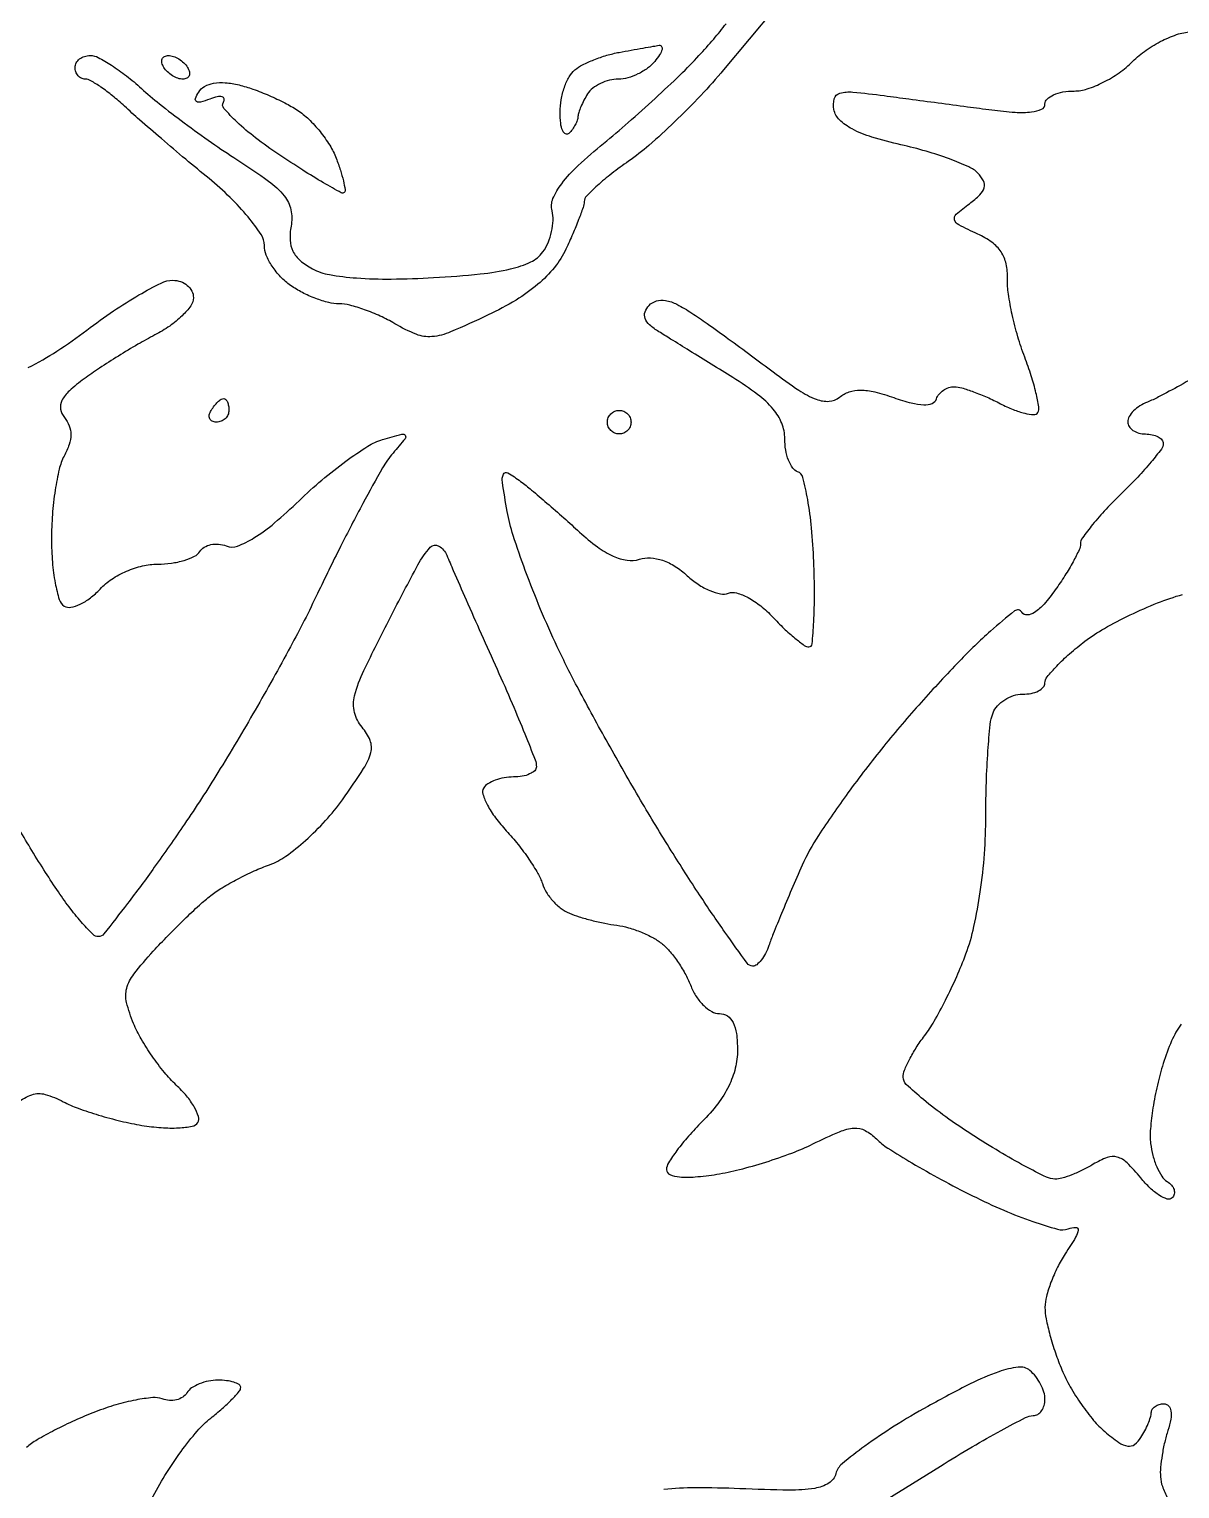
# Model space of a CAD drawing. Extents: x 0 to 102, y 0 to 135.
# Drawn here: x 36.9 to 45.13, y 17.16 to 27.6 of the extents above; entities that cross this region are included whole.
import ezdxf

# ---------------------------------------------------------------- set-up
doc = ezdxf.new("R2010")
doc.units = 0
doc.header["$MEASUREMENT"] = 0

msp = doc.modelspace()

# ---------------------------------------------------------------- linework, layer by layer
for points in [[(42.229003, 27.746229), (41.862652, 27.308656, -0.015134), (41.699398, 27.12524, -0.011832), (41.511667, 26.935938, -0.012004), (41.328366, 26.76793, -0.028427), (41.182261, 26.654292, 0.013965), (41.061732, 26.566018, 0.019525), (40.959527, 26.480087, 0.016243), (40.881726, 26.404549, 0.182744), (40.865011, 26.365686, -0.071372), (40.856994, 26.323358, -0.009164), (40.825405, 26.236282, -0.010559), (40.783596, 26.133832, -0.008623), (40.734691, 26.026009, -0.059532), (40.651855, 25.894465, -0.04668), (40.533882, 25.773821, -0.040037), (40.377474, 25.661387, -0.024999), (40.17861, 25.554484, -0.010002), (39.909478, 25.433244, -0.077785), (39.776381, 25.399543, -0.120074), (39.664237, 25.416064, -0.037091), (39.510116, 25.492311, 0.025413), (39.406781, 25.54647, 0.022595), (39.294402, 25.592238, 0.023235), (39.189479, 25.624133, 0.062243), (39.112121, 25.6338, -0.062341), (39.038021, 25.643075, -0.028552), (38.944967, 25.672486, -0.027733), (38.849241, 25.715082, -0.034236), (38.765624, 25.765497, -0.049432), (38.693692, 25.827299, -0.045154), (38.632832, 25.903808, -0.048064), (38.591137, 25.9828, -0.097714), (38.5776, 26.051406, 0.147006), (38.553738, 26.130814, 0.026811), (38.461324, 26.255597, 0.026806), (38.333317, 26.394484, 0.021519), (38.181768, 26.529973, -0.00293), (38.014917, 26.668337, -0.002513), (37.840899, 26.81587, -0.002531), (37.684196, 26.951466, -0.007259), (37.577214, 27.047764, 0.015921), (37.492004, 27.121833, 0.0202), (37.408582, 27.184378, 0.018636), (37.336038, 27.230435, 0.132876), (37.296246, 27.2412, -0.116351), (37.268689, 27.247701, -0.100505), (37.245222, 27.266051, -0.093107), (37.22947, 27.293492, -0.084057), (37.224, 27.3258, -0.126877), (37.232321, 27.358064, -0.100763), (37.255738, 27.385549, -0.0897), (37.290768, 27.404025, -0.076762), (37.332046, 27.4104, -0.121071), (37.38944, 27.396296, -0.02248), (37.484066, 27.341247, -0.022926), (37.591235, 27.265112, -0.019156), (37.697837, 27.174986, 0.01754), (37.826463, 27.065527, 0.007568), (38.004994, 26.928433, 0.007478), (38.199586, 26.788107, 0.009824), (38.381539, 26.666236, -0.013612), (38.60741, 26.512458, -0.06589), (38.720019, 26.406166, -0.118808), (38.767505, 26.306888, -0.099962), (38.768718, 26.190039, 0.058148), (38.761395, 26.089516, 0.105196), (38.781965, 26.009978, 0.102095), (38.833711, 25.944147, 0.052482), (38.920878, 25.884989, 0.079999), (39.043102, 25.842887, 0.024877), (39.236467, 25.819113, 0.020951), (39.484992, 25.811481, 0.011657), (39.787897, 25.821939, 0.010039), (40.121552, 25.847984, 0.033096), (40.339165, 25.884029, 0.052187), (40.483005, 25.934038, 0.125794), (40.569339, 26.00517, 0.058543), (40.606765, 26.07139, 0.044179), (40.632213, 26.151062, 0.04513), (40.642775, 26.231431, 0.074197), (40.635421, 26.299481, -0.166384), (40.641872, 26.386537, -0.062242), (40.704414, 26.49376, -0.0422), (40.821911, 26.623294, -0.01655), (41.003919, 26.781846, 0.008882), (41.180108, 26.93064, 0.006305), (41.372562, 27.10345, 0.006366), (41.55217, 27.273141, 0.013417), (41.686246, 27.410247, 0.009856), (41.791448, 27.528353, 0.013832), (41.880263, 27.638114, 0.010063)], [(45.305982, 25.151505, -0.00514), (45.12697, 25.050454, -0.00463), (44.973721, 24.967853, -0.029682), (44.893481, 24.931465, 0.050496), (44.8399, 24.904428, 0.055176), (44.794549, 24.867869, 0.062308), (44.763597, 24.827793, 0.134091), (44.7534, 24.790455, 0.143927), (44.763181, 24.757181, 0.099493), (44.790677, 24.728831, 0.083896), (44.831792, 24.709728, 0.066987), (44.8803, 24.7032, -0.051619), (44.928855, 24.698174, -0.071534), (44.969923, 24.683224, -0.091558), (44.997524, 24.661151, -0.180327), (45.0072, 24.635196, -0.163559), (44.993835, 24.595431, -0.011674), (44.920221, 24.502864, -0.01545), (44.824528, 24.395089, -0.011009), (44.7111, 24.2802, 0.012304), (44.597683, 24.164726, 0.016921), (44.501979, 24.05516, 0.013626), (44.429232, 23.960819, 0.158719), (44.415, 23.917114, -0.11111), (44.405223, 23.873661, -0.01461), (44.36197, 23.788899, -0.016378), (44.3036, 23.690141, -0.013054), (44.234474, 23.587493, -0.024434), (44.154789, 23.486423, -0.066356), (44.086469, 23.426285, -0.133594), (44.033352, 23.408468, -0.275483), (43.995848, 23.427973, 0.446878), (43.943754, 23.437276, 0.016511), (43.771805, 23.293379, 0.018909), (43.54997, 23.079282, 0.008555), (43.275104, 22.78318, 0.012868), (43.007629, 22.469068, 0.01222), (42.751878, 22.136254, 0.012265), (42.540267, 21.831047, 0.041547), (42.424434, 21.618341, 0.002688), (42.348772, 21.444374, 0.002901), (42.276911, 21.27396, 0.002737), (42.216914, 21.127077, 0.013927), (42.18626, 21.04425, -0.03769), (42.162199, 20.987647, -0.047815), (42.131423, 20.939933, -0.055707), (42.098909, 20.907046, -0.174831), (42.070005, 20.897029, -0.236921), (42.030921, 20.917267, -0.00332), (41.871777, 21.13967, -0.008426), (41.690533, 21.405961, -0.005348), (41.488016, 21.721879, -0.007143), (41.268594, 22.083755, -0.005273), (41.035732, 22.490228, -0.00533), (40.823759, 22.879134, -0.011882), (40.672762, 23.1804, -0.011182), (40.553846, 23.447771, -0.010431), (40.444077, 23.726419, -0.010468), (40.35694, 23.977965, -0.034536), (40.314654, 24.148187, -0.005473), (40.27991, 24.358789, -0.143862), (40.287439, 24.414975, -0.447706), (40.319521, 24.42525, -0.029136), (40.410808, 24.3641, -0.011677), (40.488288, 24.302487, -0.003927), (40.59848, 24.209103, -0.003904), (40.7188, 24.103854, -0.004462), (40.832182, 24.001274, 0.026501), (40.959884, 23.895587, 0.05304), (41.072634, 23.829164, 0.070333), (41.172225, 23.799881, 0.113702), (41.259869, 23.806987, -0.092343), (41.339178, 23.816805, -0.06757), (41.426391, 23.799496, -0.059557), (41.515992, 23.756231, -0.045334), (41.602213, 23.689395, 0.041133), (41.679971, 23.628068, 0.04646), (41.763728, 23.583099, 0.05211), (41.841022, 23.559548, 0.140421), (41.897687, 23.564513, -0.166121), (41.955504, 23.566663, -0.0507), (42.03749, 23.532638, -0.044519), (42.127695, 23.473064, -0.036005), (42.213058, 23.394393, 0.013499), (42.294332, 23.312431, 0.018328), (42.372256, 23.243261, 0.015414), (42.439632, 23.191134, 0.158215), (42.472703, 23.1804, 0.387682), (42.495273, 23.200995, 0.008694), (42.507058, 23.359877, 0.014976), (42.512326, 23.557114, 0.008986), (42.507354, 23.791384, 0.013412), (42.491517, 24.030929, 0.021384), (42.463775, 24.234258, 0.017705), (42.429461, 24.392325, 0.255308), (42.391697, 24.432934, -0.16232), (42.356507, 24.459331, -0.059078), (42.326936, 24.515126, -0.050793), (42.306769, 24.58861, -0.04161), (42.3, 24.669813, 0.09612), (42.278662, 24.779784, 0.080603), (42.217063, 24.881584, 0.056491), (42.105507, 24.986117, 0.021175), (41.928067, 25.106913, 0.000055), (41.774171, 25.202384, 0.000054), (41.619325, 25.298397, 0.000053), (41.483527, 25.382558, 0.000205), (41.399317, 25.434688, -0.042159), (41.33311, 25.483793, -0.123368), (41.301124, 25.53026, -0.174805), (41.300608, 25.576074, -0.106664), (41.329079, 25.622787, -0.132412), (41.381913, 25.655006, -0.115836), (41.446679, 25.658485, -0.075321), (41.528688, 25.630639, -0.027318), (41.634863, 25.568099, -0.007192), (41.74377, 25.49338, -0.002611), (41.896144, 25.384386, -0.002588), (42.06168, 25.263356, -0.003084), (42.216514, 25.147432, 0.014618), (42.400795, 25.015983, 0.056424), (42.525413, 24.951479, 0.104602), (42.617292, 24.936985, 0.161569), (42.691513, 24.965974, -0.093944), (42.759902, 25.003815, -0.081458), (42.840982, 25.016524, -0.058755), (42.943654, 25.003681, -0.023407), (43.079895, 24.963229, 0.020077), (43.20465, 24.925283, 0.056554), (43.29477, 24.912386, 0.098311), (43.354146, 24.922385, 0.225251), (43.384812, 24.954337, -0.093037), (43.403328, 24.98765, -0.07052), (43.434349, 25.015813, -0.069077), (43.472697, 25.034737, -0.081621), (43.5126, 25.041079, -0.07035), (43.565253, 25.03335, -0.016421), (43.650227, 25.005279, -0.016616), (43.746756, 24.966149, -0.01562), (43.842517, 24.919939, 0.024551), (43.933709, 24.877925, 0.038012), (44.016328, 24.851764, 0.043705), (44.08111, 24.842415, 0.274925), (44.109526, 24.857232, 0.182058), (44.117234, 24.896591, 0.016138), (44.096885, 24.997472, 0.01943), (44.063074, 25.119562, 0.013902), (44.016235, 25.253322, -0.020108), (43.967242, 25.399005, -0.01681), (43.926777, 25.55709, -0.017139), (43.89958, 25.704292, -0.0437), (43.89296, 25.812537, 0.059577), (43.882941, 25.920245, 0.09384), (43.846979, 26.005567, 0.089537), (43.780844, 26.074508, 0.050053), (43.680093, 26.133209, -0.011468), (43.544044, 26.199005, -0.211011), (43.514531, 26.235392, -0.287587), (43.526499, 26.274849, -0.020073), (43.62096, 26.350626, 0.033671), (43.695418, 26.413759, 0.133941), (43.725628, 26.464857, 0.186135), (43.720655, 26.514195, 0.077553), (43.680953, 26.569422, 0.093418), (43.615732, 26.614658, 0.016849), (43.478357, 26.670552, 0.017647), (43.310769, 26.725612, 0.015163), (43.131053, 26.771849, -0.018186), (42.923549, 26.826575, -0.04755), (42.781037, 26.885032, -0.071787), (42.691681, 26.949857, -0.153476), (42.651584, 27.024084, -0.113516), (42.654307, 27.101059, -0.26595), (42.693459, 27.140534, -0.091248), (42.787648, 27.14881, -0.009318), (43.011134, 27.123452, -0.000084), (43.187517, 27.100072, -0.00005), (43.39746, 27.072186, -0.00005), (43.606646, 27.044358, -0.000087), (43.7805, 27.021181, 0.015914), (43.947805, 27.004247, 0.044957), (44.065124, 27.006688, 0.077642), (44.137075, 27.026263, 0.295745), (44.1612, 27.063481, -0.208288), (44.176703, 27.099082, -0.082144), (44.222199, 27.129246, -0.062591), (44.289358, 27.149766, -0.042904), (44.368855, 27.1566, 0.079024), (44.4636, 27.171668, 0.037986), (44.577639, 27.218728, 0.036442), (44.691759, 27.28716, 0.043123), (44.788009, 27.3681, -0.044556), (44.884823, 27.449042, -0.03683), (45.000639, 27.517472, -0.038267), (45.117127, 27.564478, -0.076912), (45.214855, 27.5796, 0.047954)], [(36.888065, 25.178045, 0.026516), (37.093896, 25.296058, 0.019617), (37.3086, 25.447028, -0.014079), (37.497604, 25.583079, -0.017586), (37.680708, 25.698026, -0.015957), (37.838551, 25.78293, -0.115291), (37.92195, 25.802636, -0.082912), (37.978492, 25.793338, -0.092824), (38.02651, 25.766254, -0.100873), (38.058617, 25.725818, -0.118044), (38.07, 25.678273, -0.156836), (38.051465, 25.620637, -0.044521), (37.989233, 25.548418, -0.040162), (37.900285, 25.474965, -0.0332), (37.79505, 25.411365, 0.011811), (37.672998, 25.344551, 0.007363), (37.533044, 25.260808, 0.007387), (37.397421, 25.174125, 0.013287), (37.289213, 25.098487, 0.024836), (37.182576, 25.011138, 0.090617), (37.12958, 24.942015, 0.159244), (37.119864, 24.880851, 0.134404), (37.147034, 24.820902, -0.080683), (37.181435, 24.762417, -0.09455), (37.193077, 24.699214, -0.079849), (37.181149, 24.627915, -0.041596), (37.145271, 24.54497, 0.065999), (37.110339, 24.45205, 0.019075), (37.081376, 24.301157, 0.018827), (37.061453, 24.126916, 0.019051), (37.0548, 23.952355, 0.019997), (37.061454, 23.78603, 0.026906), (37.081555, 23.636674, 0.026182), (37.110419, 23.518684, 0.183247), (37.145879, 23.472495, 0.18598), (37.192717, 23.463691, 0.0653), (37.258972, 23.485086, 0.053847), (37.332729, 23.530344, 0.040727), (37.402975, 23.594403, -0.059348), (37.485857, 23.664528, -0.043782), (37.591655, 23.721797, -0.043718), (37.706019, 23.759856, -0.058536), (37.814503, 23.7726, 0.03392), (37.912577, 23.779261, 0.038945), (38.004301, 23.799145, 0.042608), (38.07771, 23.828168, 0.13979), (38.115865, 23.862967, -0.122632), (38.147274, 23.893618, -0.081438), (38.194498, 23.911751, -0.073493), (38.24995, 23.914936, -0.069375), (38.305126, 23.90214, 0.183782), (38.385915, 23.901906, 0.049026), (38.503314, 23.959863, 0.036665), (38.649646, 24.066523, 0.016644), (38.825319, 24.225783, -0.017044), (38.98892, 24.37386, -0.017574), (39.160611, 24.508881, -0.017588), (39.317157, 24.615082, -0.068466), (39.4236, 24.663153, -0.005616), (39.560545, 24.701976, -0.304513), (39.584866, 24.69375, -0.347924), (39.584476, 24.669682, -0.006486), (39.497684, 24.566393, 0.049056), (39.423251, 24.460745, 0.005624), (39.282408, 24.205657, 0.006742), (39.121966, 23.897289, 0.005446), (38.957796, 23.562044, -0.012545), (38.764097, 23.180314, -0.007168), (38.512167, 22.728859, -0.007155), (38.245538, 22.281664, -0.011781), (38.005934, 21.912344, -0.005361), (37.790466, 21.60392, -0.008417), (37.598061, 21.344064, -0.003369), (37.42962, 21.127442, -0.229701), (37.388913, 21.1077, -0.197809), (37.352003, 21.122897, -0.015563), (37.277442, 21.201578, -0.019293), (37.19241, 21.304854, -0.013502), (37.104407, 21.427285, -0.007014), (37.012242, 21.567284, -0.005263), (36.914598, 21.723845, -0.005322), (36.82581, 21.873155, -0.012148)], [(36.812569, 19.918969, -0.095841), (36.914783, 19.977093, -0.152628), (37.009391, 19.979273, -0.050925), (37.1394, 19.927097, 0.033538), (37.24504, 19.880382, 0.014292), (37.391839, 19.831616, 0.014066), (37.551939, 19.788337, 0.017945), (37.701768, 19.757966, 0.022248), (37.840002, 19.74135, 0.031412), (37.964003, 19.739821, 0.032396), (38.061366, 19.751091, 0.212413), (38.101011, 19.778133, 0.220953), (38.106123, 19.821015, 0.051117), (38.075811, 19.889182, 0.04343), (38.021149, 19.967833, 0.03062), (37.947295, 20.046259, -0.032308), (37.862369, 20.137054, -0.019984), (37.774211, 20.253634, -0.020018), (37.696034, 20.376285, -0.033696), (37.641859, 20.485611, -0.036921), (37.592083, 20.636375, -0.128536), (37.59316, 20.738078, -0.100576), (37.64452, 20.840011, -0.017955), (37.783107, 21.003509, -0.008472), (37.888933, 21.115755, -0.007134), (38.004666, 21.231076, -0.007209), (38.113334, 21.333317, -0.019735), (38.19388, 21.401304, -0.029976), (38.275633, 21.457432, -0.014607), (38.385986, 21.519523, -0.014432), (38.504931, 21.577631, -0.020225), (38.614498, 21.622046, 0.06909), (38.730768, 21.682968, 0.027017), (38.872603, 21.796408, 0.026119), (39.01497, 21.937492, 0.029456), (39.135855, 22.087346, 0.010293), (39.287453, 22.309257, 0.078756), (39.338956, 22.424108, 0.16239), (39.333903, 22.511727, 0.084972), (39.276243, 22.60596, -0.122877), (39.222123, 22.711424, -0.120786), (39.223413, 22.830672, -0.049638), (39.289646, 23.011883, -0.00616), (39.477006, 23.388212, -0.004385), (39.675615, 23.766904, -0.06119), (39.764225, 23.892607, -0.357476), (39.825684, 23.901764, -0.161723), (39.882583, 23.835752, 0.00526), (39.929151, 23.72599, 0.000894), (40.020492, 23.517856, 0.000976), (40.128709, 23.273757, 0.000869), (40.242133, 23.020436, -0.004047), (40.3499, 22.77559, -0.005862), (40.440778, 22.557491, -0.00317), (40.514086, 22.372201, -0.092866), (40.5234, 22.322486, -0.210354), (40.511166, 22.294692, -0.081367), (40.475164, 22.271151, -0.061953), (40.422059, 22.255132, -0.042332), (40.359193, 22.2498, 0.043791), (40.292768, 22.243971, 0.044849), (40.228924, 22.226666, 0.048963), (40.176647, 22.201273, 0.117334), (40.146314, 22.171047, 0.22069), (40.140932, 22.126097, 0.042775), (40.173677, 22.048811, 0.038232), (40.230877, 21.958117, 0.027082), (40.307813, 21.865515, -0.019347), (40.391809, 21.767538, -0.017827), (40.470414, 21.660716, -0.018152), (40.533575, 21.560515, -0.054755), (40.566213, 21.486783, 0.064027), (40.59531, 21.424201, 0.043898), (40.642818, 21.361816, 0.044007), (40.700285, 21.308891, 0.065852), (40.75927, 21.274741, 0.02451), (40.828604, 21.249882, 0.012153), (40.918658, 21.224866, 0.012031), (41.013487, 21.203401, 0.017254), (41.09849, 21.189332, -0.038827), (41.182546, 21.171667, -0.026691), (41.274457, 21.139349, -0.026991), (41.360101, 21.098457, -0.048362), (41.424553, 21.054733, -0.04628), (41.480328, 20.998978, -0.024403), (41.539195, 20.920618, -0.024063), (41.592088, 20.833837, -0.033997), (41.629919, 20.751627, 0.054019), (41.667692, 20.677498, 0.0572), (41.719857, 20.614737, 0.063984), (41.777817, 20.572008, 0.127553), (41.832606, 20.5578, -0.149022), (41.889133, 20.54057, -0.13048), (41.929969, 20.49397, -0.083355), (41.954169, 20.413972, -0.031867), (41.9616, 20.297492, -0.060143), (41.945807, 20.166672, -0.054627), (41.899207, 20.038784, -0.048776), (41.820259, 19.911746, -0.032981), (41.7078, 19.783385, 0.016184), (41.610613, 19.679694, 0.020809), (41.528554, 19.578023, 0.019146), (41.468032, 19.489398, 0.141144), (41.454, 19.44068, 0.305759), (41.477117, 19.406412, 0.073454), (41.547304, 19.389442, 0.044409), (41.659147, 19.389239, 0.017062), (41.81355, 19.408023, 0.023628), (41.975027, 19.441165, 0.01404), (42.163948, 19.495032, 0.014036), (42.349713, 19.559472, 0.023445), (42.501493, 19.625235, -0.013058), (42.692067, 19.71255, -0.081735), (42.79582, 19.737984, -0.144446), (42.873982, 19.721356, -0.072346), (42.955674, 19.660412, 0.05431), (43.036352, 19.595585, 0.008644), (43.209311, 19.489285, 0.009489), (43.418467, 19.370966, 0.008182), (43.642481, 19.254492, 0.013947), (43.866406, 19.150378, 0.018691), (44.075158, 19.069423, 0.016056), (44.250196, 19.015189, 0.152516), (44.327609, 19.017849, -0.079956), (44.381087, 19.027441, -0.454642), (44.398137, 19.008591, -0.1067), (44.380562, 18.957402, -0.009179), (44.306459, 18.839646, 0.029245), (44.250857, 18.742887, 0.025268), (44.20387, 18.635533, 0.026069), (44.171255, 18.533686, 0.064536), (44.1612, 18.456108, 0.04948), (44.169281, 18.374644, 0.016552), (44.196698, 18.258004, 0.016289), (44.235785, 18.130078, 0.017895), (44.282044, 18.008982, 0.029927), (44.341917, 17.888293, 0.021727), (44.422074, 17.761513, 0.022071), (44.509023, 17.647465, 0.044039), (44.589045, 17.567145, 0.020833), (44.689769, 17.489362, 0.113928), (44.753001, 17.463441, 0.203801), (44.801824, 17.475386, 0.091236), (44.847605, 17.524845, 0.021671), (44.875414, 17.573245, 0.02126), (44.899121, 17.624176, 0.021712), (44.916027, 17.67053, 0.071594), (44.921305, 17.70255, -0.139774), (44.928742, 17.726751, -0.097575), (44.948745, 17.747362, -0.083418), (44.978289, 17.761247, -0.068335), (45.012901, 17.766, -0.213652), (45.045045, 17.751608, -0.147004), (45.062186, 17.714906, -0.082431), (45.06102, 17.655028, -0.033337), (45.040699, 17.57565, 0.022318), (45.017408, 17.492349, 0.017008), (44.999146, 17.399396, 0.017295), (44.987997, 17.310951, 0.038182), (44.987012, 17.242936, 0.07299), (45.001099, 17.176046, 0.030062), (45.038398, 17.091019, 0.028951)], [(45.135586, 20.48221, 0.051635), (45.067013, 20.361369, 0.027482), (45.006689, 20.200141, 0.019632), (44.965119, 20.046245, 0.017234), (44.933658, 19.882745, 0.017571), (44.915544, 19.733142, 0.048611), (44.916793, 19.6272, 0.037382), (44.932633, 19.541924, 0.038128), (44.960929, 19.460541, 0.040968), (44.996573, 19.39415, 0.11041), (45.034562, 19.35685, -0.073466), (45.066314, 19.329942, -0.106982), (45.084103, 19.29799, -0.130185), (45.085246, 19.266175, -0.141533), (45.070315, 19.239115, -0.280162), (45.036022, 19.230756, -0.065334), (44.980023, 19.256964, -0.048969), (44.91343, 19.309297, -0.030104), (44.845625, 19.382565, 0.025231), (44.747938, 19.490209, 0.127212), (44.678461, 19.530948, 0.160347), (44.606672, 19.528023, 0.047165), (44.506258, 19.47915, -0.022782), (44.432459, 19.438673, -0.021853), (44.354266, 19.404464, -0.022396), (44.282739, 19.380449, -0.069899), (44.232564, 19.3734, -0.114685), (44.17081, 19.387753, -0.008695), (44.017181, 19.466592, -0.011616), (43.835888, 19.569135, -0.008574), (43.639956, 19.69065, -0.012561), (43.451223, 19.819052, -0.018228), (43.291927, 19.94242, -0.014023), (43.169377, 20.050661, -0.205688), (43.14674, 20.102241, -0.09828), (43.156107, 20.151454, -0.023), (43.191276, 20.228136, -0.022839), (43.24073, 20.314176, -0.020678), (43.29939, 20.398341, 0.032607), (43.368192, 20.502253, 0.012824), (43.449643, 20.653495, 0.01263), (43.529612, 20.822001, 0.015407), (43.59549, 20.983628, 0.03474), (43.653215, 21.179372, 0.018438), (43.698611, 21.428208, 0.017555), (43.728292, 21.700764, 0.018343), (43.7382, 21.970759, -0.007801), (43.741959, 22.211679, -0.009581), (43.753284, 22.436363, -0.008226), (43.769462, 22.624056, -0.066091), (43.789551, 22.708181, -0.093632), (43.821139, 22.759343, -0.066804), (43.872862, 22.802691, -0.064844), (43.935991, 22.831997, -0.076427), (44.001051, 22.842, 0.048165), (44.062341, 22.847918, 0.068164), (44.114156, 22.865587, 0.088345), (44.149067, 22.891632, 0.190657), (44.1612, 22.922295, -0.17249), (44.17651, 22.965354, -0.020183), (44.24511, 23.043004, -0.022311), (44.33745, 23.131161, -0.016504), (44.446853, 23.220467, -0.033532), (44.58579, 23.312404, -0.017521), (44.769707, 23.408735, -0.017347), (44.96608, 23.494729, -0.025352), (45.144803, 23.555422, 0.001159)], [(42.832174, 16.958893), (43.41267, 17.320147, -0.006038), (43.641177, 17.458551, -0.008643), (43.847326, 17.575282, -0.005247), (44.022365, 17.668073, -0.119808), (44.077183, 17.6814, 0.137543), (44.109222, 17.690383, 0.10019), (44.13652, 17.715634, 0.086089), (44.154898, 17.753402, 0.070395), (44.1612, 17.797941, 0.076085), (44.153373, 17.849082, 0.044489), (44.129603, 17.906472, 0.043303), (44.094798, 17.960994, 0.055902), (44.053636, 18.003753, 0.207194), (43.970118, 18.028142, 0.053255), (43.830174, 17.995242, 0.032872), (43.626568, 17.908432, 0.00941), (43.323296, 17.747617, 0.013227), (43.082173, 17.605418, 0.017982), (42.87303, 17.463788, 0.015005), (42.709954, 17.336905, 0.157224), (42.665013, 17.26643, -0.193477), (42.614747, 17.198637, -0.098988), (42.513771, 17.161408, -0.042583), (42.330821, 17.148438, -0.007102), (41.978303, 17.158502, 0.010742), (41.6596, 17.165278, 0.029631), (41.435471, 17.151934, 0.042711)], [(37.771096, 17.083666, -0.021641), (37.866722, 17.253704, -0.018555), (37.981439, 17.424048, -0.01896), (38.09735, 17.571044, -0.049706), (38.194096, 17.66408, 0.013748), (38.276186, 17.732386, 0.019167), (38.345448, 17.798195, 0.015877), (38.397884, 17.85552, 0.179164), (38.4084, 17.883926, 0.26478), (38.397163, 17.903658, 0.058259), (38.360164, 17.920138, 0.046121), (38.307105, 17.931474, 0.029585), (38.244193, 17.9352, 0.049898), (38.177238, 17.928502, 0.047594), (38.111816, 17.908655, 0.051271), (38.057386, 17.879475, 0.10606), (38.024135, 17.844833, -0.112049), (37.993663, 17.813828, -0.081907), (37.94919, 17.794634, -0.076344), (37.897808, 17.789914, -0.076552), (37.847429, 17.800842, 0.1155), (37.778586, 17.810293, 0.024141), (37.657195, 17.79296, 0.024127), (37.51509, 17.758434, 0.020766), (37.369537, 17.708886, 0.013726), (37.222807, 17.647352, 0.013057), (37.077172, 17.576886, 0.013122), (36.951791, 17.507899, 0.044297), (36.875625, 17.453778, -0.037745)]]:
    msp.add_lwpolyline(points, format="xyb")
for points in [[(41.400909, 27.483479, -0.290845), (41.418563, 27.47578, -0.218397), (41.422099, 27.454339, -0.078457), (41.404904, 27.416161, -0.028244), (41.3694, 27.3681, -0.061675), (41.317769, 27.319528, -0.044117), (41.249826, 27.278477, -0.044584), (41.176853, 27.25049, -0.069389), (41.110234, 27.2412, 0.061181), (41.046404, 27.23336, 0.050516), (40.981854, 27.210136, 0.052487), (40.926225, 27.175938, 0.087471), (40.889238, 27.13545, 0.020802), (40.863442, 27.090824, 0.020785), (40.841435, 27.044197, 0.021152), (40.825688, 27.001991, 0.073091), (40.820795, 26.9733, -0.082522), (40.815835, 26.947176, -0.035764), (40.801242, 26.914829, -0.034146), (40.780427, 26.881891, -0.03841), (40.75605, 26.85345, -0.321226), (40.732245, 26.849516, -0.181196), (40.711238, 26.871866, -0.0712), (40.69698, 26.92684, -0.027911), (40.6926, 27.005241, -0.043939), (40.700416, 27.094016, -0.040293), (40.723664, 27.182768, -0.042733), (40.757768, 27.2587, -0.094189), (40.79835, 27.307335, -0.054849), (40.853673, 27.343423, -0.022773), (40.935164, 27.380097, -0.022202), (41.02687, 27.411811, -0.026688), (41.1156, 27.433073, -0.000842), (41.201985, 27.448805, -0.000896), (41.286653, 27.46392, -0.000852), (41.359559, 27.476672, -0.004155)], [(37.890814, 27.4104, -0.085235), (37.927042, 27.404179, -0.053414), (37.965922, 27.385549, -0.051777), (38.001427, 27.358162, -0.064269), (38.0277, 27.3258, -0.076764), (38.04139, 27.29345, -0.154201), (38.039776, 27.266051, -0.186277), (38.02343, 27.247904, -0.117858), (37.995386, 27.2412, -0.085235), (37.959158, 27.247421, -0.053414), (37.920278, 27.266051, -0.051777), (37.884773, 27.293438, -0.064269), (37.8585, 27.3258, -0.076764), (37.84481, 27.35815, -0.154201), (37.846424, 27.385549, -0.186277), (37.86277, 27.403696, -0.117858)], [(38.396479, 27.200026, -0.026172), (38.49611, 27.169945, -0.01561), (38.611295, 27.12437, -0.015606), (38.723513, 27.07165, -0.025967), (38.814026, 27.019546, -0.049025), (38.894445, 26.955543, -0.030684), (38.975565, 26.86657, -0.030648), (39.045364, 26.7681, -0.048046), (39.091343, 26.675142, -0.013091), (39.121378, 26.589456, -0.019659), (39.142633, 26.513145, -0.015136), (39.155412, 26.450767, -0.243973), (39.149126, 26.430926, -0.335392), (39.128017, 26.42799, -0.004092), (39.000935, 26.50028, -0.010088), (38.852147, 26.590595, -0.006187), (38.680325, 26.702702, -0.016009), (38.513811, 26.822206, -0.025915), (38.381228, 26.935321, -0.023708), (38.288497, 27.031866, -0.329008), (38.284759, 27.077274, 0.181824), (38.289467, 27.101254, 0.305449), (38.275897, 27.115567, 0.113763), (38.240231, 27.115303, 0.033123), (38.187416, 27.098954, -0.02295), (38.120926, 27.076882, -0.21201), (38.091603, 27.081111, -0.359033), (38.084503, 27.102509, -0.046166), (38.107651, 27.149078, -0.128532), (38.150209, 27.189653, -0.083014), (38.214753, 27.212503, -0.065161), (38.298207, 27.216216, -0.038821)], [(38.286493, 24.957, -0.210953), (38.300759, 24.950701, -0.081139), (38.312841, 24.932149, -0.061769), (38.321064, 24.904789, -0.042167), (38.3238, 24.8724, -0.105053), (38.316942, 24.84012, -0.099167), (38.297482, 24.812651, -0.09642), (38.268407, 24.79424, -0.093332), (38.234207, 24.7878, -0.108972), (38.204179, 24.794423, -0.182303), (38.186291, 24.812651, -0.161196), (38.183659, 24.840074, -0.082592), (38.1969, 24.8724, -0.029505), (38.219657, 24.904783, -0.035638), (38.244786, 24.932149, -0.038439), (38.268665, 24.951455, -0.151918)], [(41.1156, 24.8724, -0.099038), (41.147887, 24.865941, -0.097945), (41.175349, 24.847549, -0.097945), (41.193741, 24.820087, -0.099038), (41.2002, 24.7878, -0.099038), (41.193741, 24.755513, -0.097945), (41.175349, 24.728051, -0.097945), (41.147887, 24.709659, -0.099038), (41.1156, 24.7032, -0.099038), (41.083313, 24.709659, -0.097945), (41.055851, 24.728051, -0.097945), (41.037459, 24.755513, -0.099038), (41.031, 24.7878, -0.099038), (41.037459, 24.820087, -0.097945), (41.055851, 24.847549, -0.097945), (41.083313, 24.865941, -0.099038)]]:
    msp.add_lwpolyline(points, format="xyb", close=True)

doc.saveas('drawing.dxf')
